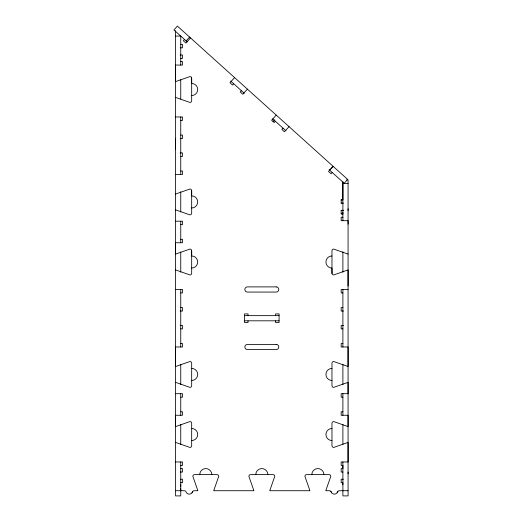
<?xml version="1.0" encoding="UTF-8"?>
<svg xmlns="http://www.w3.org/2000/svg" width="522" height="522" viewBox="0 0 522 522"><rect width="100%" height="100%" fill="white"/><g stroke="black" fill="none" stroke-linecap="round" stroke-linejoin="round"><path stroke-width="0.78" d="M175.575 149.325L175.575 138.539M180.749 490.726L180.749 488.709M180.749 486.7L180.749 484.69M342.895 484.69L342.895 482.674L341.173 482.674L341.173 479.222L343.391 479.222M342.895 272.184L342.895 251.826M342.895 212.35L342.895 213.766L341.173 213.766M342.895 182.087L342.895 199.678L341.173 199.678L341.173 203.365M348.07 473.832L348.07 472.038M348.07 286.023L348.07 220.689L341.173 220.689L341.173 217.237L342.895 217.237M348.07 210.549L348.07 208.754M192.031 492.788L192.762 491.417M337.147 492.788L337.878 491.417M184.501 39.47L183.346 40.749L185.91 43.058L190.53 37.93M186.106 40.912L189.571 37.069M234.593 77.602L229.974 82.73L232.538 85.04L233.693 83.755M247.408 89.145L242.795 94.273L240.231 91.963L241.386 90.684M276.236 115.101L271.616 120.223L274.18 122.533L275.335 121.254M273.026 121.495L274.513 119.851M283.028 128.177L281.873 129.463L284.438 131.766L289.051 126.644M329.676 170.179L333.134 166.335L328.501 171.444L331.065 173.754L332.214 172.469M175.575 36.083L180.749 36.083L180.749 65.061M180.749 44.357L182.472 44.357L182.472 47.809L180.175 47.809M180.175 54.993L182.472 54.999L182.472 58.444L180.749 58.444M180.749 61.609L182.472 61.609L182.472 65.061L175.575 65.061L175.575 81.504A1.729 1.729 0 0 0 176.064 81.432L189.949 76.571A1.723 1.723 0 0 1 191.672 78.293L191.672 100.72A1.723 1.723 0 0 1 189.949 102.442L176.064 97.588A1.723 1.723 0 0 0 175.575 97.516M175.575 116.98L182.472 116.98L182.472 120.425L180.749 120.425M180.749 135.087L182.472 135.087L182.472 138.539L180.175 138.539M180.175 152.913L182.472 152.913L182.472 156.365L180.749 156.365M180.749 171.027L182.472 171.027L182.472 174.478L175.575 174.478M346.595 179.842L348.07 179.842L348.07 224.14M342.895 183.379L348.07 183.379M341.173 199.913L342.895 199.913M341.173 203.13L343.469 203.13M343.469 210.314L341.173 210.314L341.173 214L342.895 214M341.173 210.549L343.469 210.549M175.575 221.197L182.472 221.197L182.472 224.643L180.749 224.643M180.749 239.311L182.472 239.311L182.472 242.756L175.575 242.756L175.575 253.999A1.736 1.736 0 0 0 176.064 253.927L189.949 249.072A1.723 1.723 0 0 1 191.672 250.795L191.672 273.221A1.723 1.723 0 0 1 189.949 274.944L176.064 270.083A1.729 1.729 0 0 0 175.575 270.011M175.575 289.475L182.472 289.475L182.472 292.927L180.749 292.927M348.07 289.475L341.173 289.475L341.173 292.927L342.895 292.927M180.749 307.588L182.472 307.588L182.472 311.04L180.175 311.04M342.895 307.588L341.173 307.588L341.173 311.04L343.469 311.04M244.57 315.64L279.074 315.64M244.57 320.815L279.074 320.815M180.175 325.415L182.472 325.415L182.472 328.867L180.749 328.867M343.469 325.415L341.173 325.415L341.173 328.867L342.895 328.867M180.749 343.528L182.472 343.528L182.472 346.973L175.575 346.973L175.575 366.437A1.723 1.723 0 0 0 176.064 366.366L189.949 361.511A1.723 1.723 0 0 1 191.672 363.234L191.672 385.66A1.723 1.723 0 0 1 189.949 387.383L176.064 382.522A1.729 1.729 0 0 0 175.575 382.45M342.895 343.528L341.173 343.528L341.173 346.973L348.07 346.973L348.07 366.437A1.723 1.723 0 0 1 347.58 366.366L333.695 361.511A1.723 1.723 0 0 0 331.972 363.234L331.972 385.66A1.723 1.723 0 0 0 333.695 387.383L347.58 382.522A1.723 1.723 0 0 1 348.07 382.45L348.07 393.692L341.173 393.692L341.173 397.144L342.895 397.144M175.575 393.692L182.472 393.692L182.472 397.144L180.749 397.144M180.749 411.806L182.472 411.806L182.472 415.258L175.575 415.258L175.575 426.5A1.723 1.723 0 0 0 176.064 426.428L189.949 421.567A1.723 1.723 0 0 1 191.672 423.296L191.672 445.716A1.723 1.723 0 0 1 189.949 447.445L176.064 442.584A1.723 1.723 0 0 0 175.575 442.512M342.895 411.806L341.173 411.806L341.173 415.258L348.07 415.258L348.07 426.5A1.723 1.723 0 0 1 347.58 426.428L333.695 421.567A1.723 1.723 0 0 0 331.972 423.296L331.972 445.716A1.723 1.723 0 0 0 333.695 447.445L347.58 442.584A1.723 1.723 0 0 1 348.07 442.512L348.07 461.977L341.173 461.977L341.173 465.428L342.895 465.428L342.895 468.586L341.173 468.586L341.173 472.038L342.915 472.038M175.575 461.977L182.472 461.977L182.472 465.428L180.749 465.428M180.749 468.586L182.472 468.586L182.472 472.038L180.253 472.038M180.729 479.222L182.472 479.222L182.472 482.674L180.749 482.674M175.575 490.726L184.383 490.726A1.723 1.723 0 0 1 186.015 491.874A3.452 3.452 0 0 0 192.52 491.874A1.723 1.723 0 0 1 194.145 490.726L197.779 490.726A1.723 1.723 0 0 0 197.707 490.23L192.853 476.351A1.723 1.723 0 0 1 194.575 474.622L217.002 474.622A1.723 1.723 0 0 1 218.725 476.351L213.87 490.23A1.723 1.723 0 0 0 213.798 490.726L253.816 490.726A1.723 1.723 0 0 0 253.744 490.23L248.883 476.351A1.723 1.723 0 0 1 250.612 474.622L273.032 474.622A1.723 1.723 0 0 1 274.761 476.351L269.9 490.23A1.723 1.723 0 0 0 269.828 490.726L309.846 490.726A1.723 1.723 0 0 0 309.774 490.23L304.92 476.351A1.723 1.723 0 0 1 306.642 474.622L329.069 474.622A1.723 1.723 0 0 1 330.791 476.351L325.937 490.23A1.723 1.723 0 0 0 325.865 490.726L329.499 490.726A1.723 1.723 0 0 1 331.124 491.874A3.452 3.452 0 0 0 337.63 491.874A1.723 1.723 0 0 1 339.261 490.726L348.07 490.726M187.294 41.975L173.93 29.943L177.389 26.1L347.665 179.418L344.2 183.261L329.206 169.761M230.698 81.06L244.263 93.281M272.647 118.833L285.978 130.833M330.883 491.417L331.614 492.788M331.999 273.535L331.972 268.047A6.036 6.036 0 0 1 325.937 262.005A6.036 6.036 0 0 1 331.972 255.969M191.646 77.98L191.672 83.468A6.036 6.036 0 0 1 197.707 89.51A6.036 6.036 0 0 1 191.672 95.546M191.646 190.419L191.672 195.907A6.036 6.036 0 0 1 197.707 201.949A6.036 6.036 0 0 1 191.672 207.984M191.646 250.482L191.672 255.969A6.036 6.036 0 0 1 197.707 262.005A6.036 6.036 0 0 1 191.672 268.047M342.895 182.1L342.895 220.689M342.895 289.475L342.895 346.973M342.895 364.239L342.895 384.557M342.895 393.692L342.895 415.258M342.895 424.327L342.895 444.392M342.895 461.924L342.895 495.9L348.07 495.9L348.07 270.011A1.736 1.736 0 0 0 347.58 270.083L333.695 274.944A1.723 1.723 0 0 1 331.972 273.221L331.972 250.795A1.723 1.723 0 0 1 333.695 249.072L347.58 253.927A1.723 1.723 0 0 0 348.07 253.999M275.623 315.64L275.623 313.911L279.074 313.911L279.074 322.537L275.623 322.537L275.623 320.815M248.022 315.64L248.022 313.911L244.57 313.911L244.57 322.537L248.022 322.537L248.022 320.815M180.749 79.762L180.749 99.056M180.749 116.98L180.749 174.478M180.749 191.744L180.749 212.056M180.749 221.197L180.749 242.756M180.749 251.898L180.749 272.21M180.749 289.475L180.749 346.973M180.749 364.239L180.749 384.557M180.749 393.692L180.749 415.258M180.749 424.327L180.749 444.392M180.749 461.924L180.749 495.9L175.575 495.9L175.575 30.687M175.575 193.943A1.729 1.729 0 0 0 176.064 193.871L189.949 189.01A1.723 1.723 0 0 1 191.672 190.732L191.672 213.159A1.723 1.723 0 0 1 189.949 214.881L176.064 210.027A1.723 1.723 0 0 0 175.575 209.955M311.817 474.622A6.036 6.036 0 0 1 317.852 468.586A6.036 6.036 0 0 1 323.894 474.622M255.787 474.622A6.036 6.036 0 0 1 261.822 468.586A6.036 6.036 0 0 1 267.858 474.622M199.75 474.622A6.036 6.036 0 0 1 205.785 468.586A6.036 6.036 0 0 1 211.828 474.622M331.972 380.486A6.036 6.036 0 0 1 325.937 374.444A6.036 6.036 0 0 1 331.972 368.408M331.972 440.542A6.036 6.036 0 0 1 325.937 434.506A6.036 6.036 0 0 1 331.972 428.471M191.672 428.471A6.036 6.036 0 0 1 197.707 434.506A6.036 6.036 0 0 1 191.672 440.542M191.672 368.408A6.036 6.036 0 0 1 197.707 374.444A6.036 6.036 0 0 1 191.672 380.486M276.197 286.891L247.448 286.891A2.59 2.59 0 0 0 244.857 289.475A2.59 2.59 0 0 0 247.448 292.066L276.197 292.066A2.59 2.59 0 0 0 278.787 289.475A2.59 2.59 0 0 0 276.197 286.891M276.197 344.389L247.448 344.389A2.59 2.59 0 0 0 244.857 346.973A2.59 2.59 0 0 0 247.448 349.564L276.197 349.564A2.59 2.59 0 0 0 278.787 346.973A2.59 2.59 0 0 0 276.197 344.389"/></g></svg>
